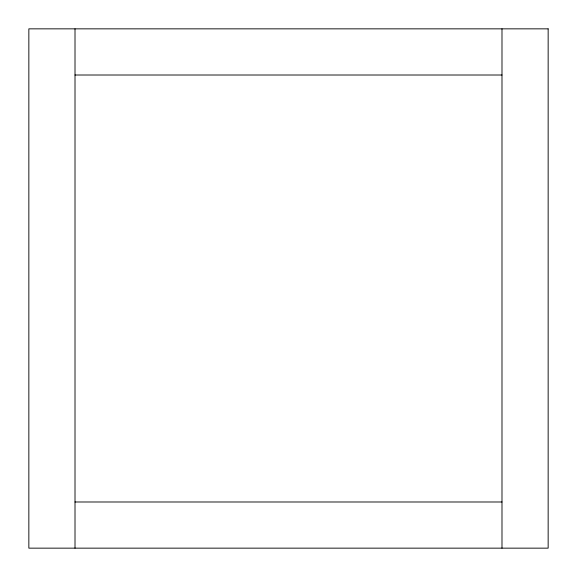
<?xml version="1.0" encoding="UTF-8"?>
<svg xmlns="http://www.w3.org/2000/svg" width="577" height="577" viewBox="0 0 577 577"><rect width="100%" height="100%" fill="white"/><g stroke="black" fill="none" stroke-linecap="round" stroke-linejoin="round"><path stroke-width="0.87" d="M75.01 75.01L501.99 75.01M75.01 501.99L501.99 501.99M501.99 28.85L501.99 548.15M75.01 28.85L75.01 548.15M548.15 28.85L28.85 28.85L28.85 548.15L548.15 548.15L548.15 28.85"/></g></svg>
